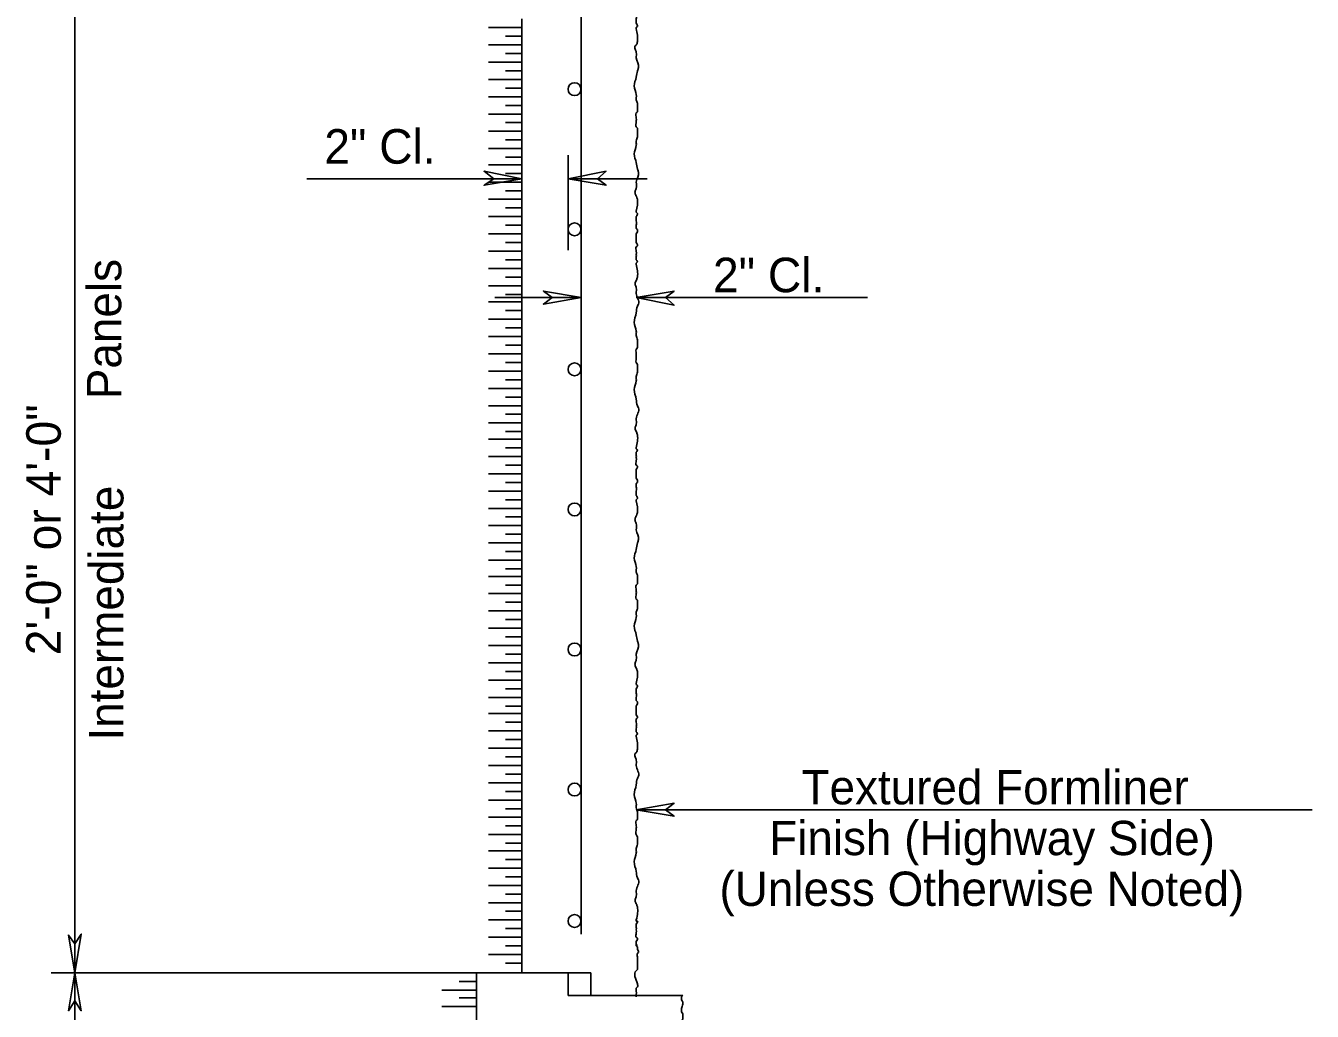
# Model space of a CAD drawing. Extents: x 499999.87 to 500002.82, y 499999.95 to 500001.79.
# Drawn here: x 500001.5605 to 500001.9514, y 500000.5025 to 500000.8017 of the extents above; entities that cross this region are included whole.
import ezdxf

# ---------------------------------------------------------------- set-up
doc = ezdxf.new("R2010")
doc.units = 0
doc.layers.add('1', color=7, linetype='Continuous')
doc.layers.add('2', color=7, linetype='Continuous')

msp = doc.modelspace()

# ---------------------------------------------------------------- linework, layer by layer
at = {"layer": '1'}
for p, q in [((500001.57546, 500000.84744), (500001.57546, 500000.51411)), ((500001.72933, 500000.82874), (500001.72933, 500000.52592)), ((500001.71129, 500000.80381), (500001.71129, 500000.51411)), ((500001.72539, 500000.76247), (500001.72539, 500000.7336)), ((500001.71129, 500000.75525), (500001.646, 500000.75525)), ((500001.74934, 500000.75525), (500001.72539, 500000.75525)), ((500001.72933, 500000.71916), (500001.70308, 500000.71916)), ((500001.81627, 500000.71916), (500001.74606, 500000.71916)), ((500001.95144, 500000.56365), (500001.74606, 500000.56365)), ((500001.69324, 500000.51411), (500001.56824, 500000.51411)), ((500001.57546, 500000.51411), (500001.57546, 500000.18077)), ((500001.69751, 500000.51411), (500001.69751, 500000.18077)), ((500001.72539, 500000.51411), (500001.72539, 500000.50722)), ((500001.73228, 500000.51411), (500001.73228, 500000.50722))]:
    msp.add_line(p, q, dxfattribs=at)
for points in [[(500001.71129, 500000.75525), (500001.6998, 500000.75755), (500001.70276, 500000.75525), (500001.6998, 500000.75328)], [(500001.72539, 500000.75525), (500001.73688, 500000.75328), (500001.73425, 500000.75525), (500001.73688, 500000.75755)], [(500001.72933, 500000.71916), (500001.71785, 500000.72113), (500001.72047, 500000.71916), (500001.71785, 500000.71719)], [(500001.74606, 500000.71916), (500001.75755, 500000.71686), (500001.75492, 500000.71916), (500001.75755, 500000.72113)], [(500001.74606, 500000.56365), (500001.75755, 500000.56168), (500001.75492, 500000.56365), (500001.75755, 500000.56562)], [(500001.57546, 500000.51411), (500001.57743, 500000.52592), (500001.57546, 500000.52297), (500001.57349, 500000.52559)], [(500001.57546, 500000.51411), (500001.57349, 500000.50262), (500001.57546, 500000.50558), (500001.57743, 500000.50262)]]:
    msp.add_lwpolyline(points, close=True, dxfattribs=at)
at = {"layer": '2'}
for p, q in [((500001.70112, 500000.80118), (500001.71129, 500000.80118)), ((500001.70636, 500000.79856), (500001.71129, 500000.79856)), ((500001.70112, 500000.79593), (500001.71129, 500000.79593)), ((500001.70112, 500000.79068), (500001.71129, 500000.79068)), ((500001.70636, 500000.79331), (500001.71129, 500000.79331)), ((500001.70636, 500000.78806), (500001.71129, 500000.78806)), ((500001.70112, 500000.78543), (500001.71129, 500000.78543)), ((500001.70636, 500000.78281), (500001.71129, 500000.78281)), ((500001.70112, 500000.78018), (500001.71129, 500000.78018)), ((500001.70112, 500000.77493), (500001.71129, 500000.77493)), ((500001.70636, 500000.77756), (500001.71129, 500000.77756)), ((500001.70636, 500000.77231), (500001.71129, 500000.77231)), ((500001.70112, 500000.76969), (500001.71129, 500000.76969)), ((500001.70636, 500000.76706), (500001.71129, 500000.76706)), ((500001.70112, 500000.76444), (500001.71129, 500000.76444)), ((500001.70112, 500000.75951), (500001.71129, 500000.75951)), ((500001.70636, 500000.76181), (500001.71129, 500000.76181)), ((500001.70636, 500000.75689), (500001.71129, 500000.75689)), ((500001.70112, 500000.75427), (500001.71129, 500000.75427)), ((500001.70636, 500000.75164), (500001.71129, 500000.75164)), ((500001.70112, 500000.74902), (500001.71129, 500000.74902)), ((500001.70112, 500000.74377), (500001.71129, 500000.74377)), ((500001.70636, 500000.74639), (500001.71129, 500000.74639)), ((500001.70636, 500000.74114), (500001.71129, 500000.74114)), ((500001.70112, 500000.73852), (500001.71129, 500000.73852)), ((500001.70636, 500000.73589), (500001.71129, 500000.73589)), ((500001.70112, 500000.73327), (500001.71129, 500000.73327)), ((500001.70112, 500000.72802), (500001.71129, 500000.72802)), ((500001.70636, 500000.73064), (500001.71129, 500000.73064)), ((500001.70636, 500000.72539), (500001.71129, 500000.72539)), ((500001.70112, 500000.72277), (500001.71129, 500000.72277)), ((500001.70636, 500000.72014), (500001.71129, 500000.72014)), ((500001.70112, 500000.71785), (500001.71129, 500000.71785)), ((500001.70112, 500000.7126), (500001.71129, 500000.7126)), ((500001.70636, 500000.71522), (500001.71129, 500000.71522)), ((500001.70636, 500000.70997), (500001.71129, 500000.70997)), ((500001.70112, 500000.70735), (500001.71129, 500000.70735)), ((500001.70636, 500000.70472), (500001.71129, 500000.70472)), ((500001.70112, 500000.7021), (500001.71129, 500000.7021)), ((500001.70112, 500000.69685), (500001.71129, 500000.69685)), ((500001.70636, 500000.69948), (500001.71129, 500000.69948)), ((500001.70636, 500000.69423), (500001.71129, 500000.69423)), ((500001.70112, 500000.6916), (500001.71129, 500000.6916)), ((500001.70636, 500000.68898), (500001.71129, 500000.68898)), ((500001.70112, 500000.68635), (500001.71129, 500000.68635)), ((500001.70112, 500000.6811), (500001.71129, 500000.6811)), ((500001.70636, 500000.68373), (500001.71129, 500000.68373)), ((500001.70636, 500000.67848), (500001.71129, 500000.67848)), ((500001.70112, 500000.67618), (500001.71129, 500000.67618)), ((500001.70636, 500000.67356), (500001.71129, 500000.67356)), ((500001.70112, 500000.67093), (500001.71129, 500000.67093)), ((500001.70112, 500000.66568), (500001.71129, 500000.66568)), ((500001.70636, 500000.66831), (500001.71129, 500000.66831)), ((500001.70636, 500000.66306), (500001.71129, 500000.66306)), ((500001.70112, 500000.66043), (500001.71129, 500000.66043)), ((500001.70636, 500000.65781), (500001.71129, 500000.65781)), ((500001.70112, 500000.65518), (500001.71129, 500000.65518)), ((500001.70112, 500000.64993), (500001.71129, 500000.64993)), ((500001.70636, 500000.65256), (500001.71129, 500000.65256)), ((500001.70636, 500000.64731), (500001.71129, 500000.64731)), ((500001.70112, 500000.64469), (500001.71129, 500000.64469)), ((500001.70636, 500000.64206), (500001.71129, 500000.64206)), ((500001.70112, 500000.63944), (500001.71129, 500000.63944)), ((500001.70112, 500000.63451), (500001.71129, 500000.63451)), ((500001.70636, 500000.63681), (500001.71129, 500000.63681)), ((500001.70636, 500000.63189), (500001.71129, 500000.63189)), ((500001.70112, 500000.62927), (500001.71129, 500000.62927)), ((500001.70636, 500000.62664), (500001.71129, 500000.62664)), ((500001.70112, 500000.62402), (500001.71129, 500000.62402)), ((500001.70112, 500000.61877), (500001.71129, 500000.61877)), ((500001.70636, 500000.62139), (500001.71129, 500000.62139)), ((500001.70636, 500000.61614), (500001.71129, 500000.61614)), ((500001.70112, 500000.61352), (500001.71129, 500000.61352)), ((500001.70636, 500000.61089), (500001.71129, 500000.61089)), ((500001.70112, 500000.60827), (500001.71129, 500000.60827)), ((500001.70112, 500000.60302), (500001.71129, 500000.60302)), ((500001.70636, 500000.60564), (500001.71129, 500000.60564)), ((500001.70636, 500000.60039), (500001.71129, 500000.60039)), ((500001.70112, 500000.59777), (500001.71129, 500000.59777)), ((500001.70636, 500000.59514), (500001.71129, 500000.59514)), ((500001.70112, 500000.59285), (500001.71129, 500000.59285)), ((500001.70112, 500000.5876), (500001.71129, 500000.5876)), ((500001.70636, 500000.59022), (500001.71129, 500000.59022)), ((500001.70636, 500000.58497), (500001.71129, 500000.58497)), ((500001.70112, 500000.58235), (500001.71129, 500000.58235)), ((500001.70636, 500000.57972), (500001.71129, 500000.57972)), ((500001.70112, 500000.5771), (500001.71129, 500000.5771)), ((500001.70112, 500000.57185), (500001.71129, 500000.57185)), ((500001.70636, 500000.57448), (500001.71129, 500000.57448)), ((500001.70636, 500000.56923), (500001.71129, 500000.56923)), ((500001.70112, 500000.5666), (500001.71129, 500000.5666)), ((500001.70636, 500000.56398), (500001.71129, 500000.56398)), ((500001.70112, 500000.56135), (500001.71129, 500000.56135)), ((500001.70112, 500000.5561), (500001.71129, 500000.5561)), ((500001.70636, 500000.55873), (500001.71129, 500000.55873)), ((500001.70636, 500000.55348), (500001.71129, 500000.55348)), ((500001.70112, 500000.55118), (500001.71129, 500000.55118)), ((500001.70636, 500000.54856), (500001.71129, 500000.54856)), ((500001.70112, 500000.54593), (500001.71129, 500000.54593)), ((500001.70112, 500000.54068), (500001.71129, 500000.54068)), ((500001.70636, 500000.54331), (500001.71129, 500000.54331)), ((500001.70636, 500000.53806), (500001.71129, 500000.53806)), ((500001.70112, 500000.53543), (500001.71129, 500000.53543)), ((500001.70636, 500000.53281), (500001.71129, 500000.53281)), ((500001.70112, 500000.53018), (500001.71129, 500000.53018)), ((500001.70112, 500000.52493), (500001.71129, 500000.52493)), ((500001.70636, 500000.52756), (500001.71129, 500000.52756)), ((500001.70636, 500000.52231), (500001.71129, 500000.52231)), ((500001.70112, 500000.51969), (500001.71129, 500000.51969)), ((500001.70636, 500000.51706), (500001.71129, 500000.51706)), ((500001.68701, 500000.51411), (500001.69751, 500000.51411)), ((500001.69751, 500000.51411), (500001.73228, 500000.51411)), ((500001.68701, 500000.50886), (500001.69751, 500000.50886)), ((500001.69226, 500000.51148), (500001.69751, 500000.51148)), ((500001.69226, 500000.50656), (500001.69751, 500000.50656)), ((500001.72539, 500000.50722), (500001.76017, 500000.50722)), ((500001.68701, 500000.50394), (500001.69751, 500000.50394))]:
    msp.add_line(p, q, dxfattribs=at)
for centre in [(500001.72729, 500000.78246), (500001.72729, 500000.73992), (500001.72729, 500000.69739), (500001.72729, 500000.65485), (500001.72729, 500000.61232), (500001.72729, 500000.56978), (500001.72729, 500000.52985)]:
    msp.add_circle(centre, 0.00195, dxfattribs=at)
for points in [[(500001.74606, 500000.77297), (500001.74606, 500000.77362), (500001.74606, 500000.77526), (500001.74639, 500000.77559), (500001.74639, 500000.77625), (500001.74639, 500000.77657), (500001.74639, 500000.77723), (500001.74639, 500000.77822), (500001.74606, 500000.7792), (500001.74606, 500000.77986), (500001.74606, 500000.78084), (500001.74541, 500000.78346), (500001.74606, 500000.78609), (500001.74639, 500000.78806), (500001.74672, 500000.78904), (500001.74606, 500000.79199), (500001.74606, 500000.79364), (500001.74573, 500000.79462), (500001.74573, 500000.7956), (500001.74606, 500000.79593), (500001.74639, 500000.79692), (500001.74606, 500000.80085), (500001.74606, 500000.80118), (500001.74639, 500000.80151), (500001.74606, 500000.80249), (500001.74606, 500000.80348), (500001.74606, 500000.80381), (500001.74606, 500000.80512), (500001.74606, 500000.8061), (500001.74639, 500000.80643), (500001.74639, 500000.80709), (500001.74606, 500000.80774), (500001.74606, 500000.80807), (500001.74606, 500000.8084), (500001.74606, 500000.80906)], [(500001.74606, 500000.7372), (500001.74606, 500000.73786), (500001.74606, 500000.73819), (500001.74606, 500000.73852), (500001.74639, 500000.73917), (500001.74639, 500000.73983), (500001.74606, 500000.74016), (500001.74606, 500000.74114), (500001.74606, 500000.74245), (500001.74606, 500000.74278), (500001.74606, 500000.74377), (500001.74639, 500000.74475), (500001.74606, 500000.74508), (500001.74606, 500000.74541), (500001.74639, 500000.74902), (500001.74606, 500000.75), (500001.74573, 500000.75066), (500001.74573, 500000.75164), (500001.74606, 500000.7523), (500001.74606, 500000.75427), (500001.74672, 500000.75722), (500001.74639, 500000.7582), (500001.74606, 500000.76017), (500001.74541, 500000.7628), (500001.74606, 500000.76542), (500001.74606, 500000.76608), (500001.74606, 500000.76673), (500001.74639, 500000.76804), (500001.74639, 500000.76903), (500001.74639, 500000.76969), (500001.74639, 500000.77001), (500001.74639, 500000.77067), (500001.74606, 500000.771), (500001.74606, 500000.77264), (500001.74606, 500000.77297)], [(500001.74606, 500000.70144), (500001.74606, 500000.70177), (500001.74606, 500000.70341), (500001.74639, 500000.70407), (500001.74639, 500000.7044), (500001.74639, 500000.70472), (500001.74639, 500000.70538), (500001.74639, 500000.70636), (500001.74606, 500000.70768), (500001.74606, 500000.70833), (500001.74606, 500000.70899), (500001.74541, 500000.71161), (500001.74606, 500000.71457), (500001.74639, 500000.71654), (500001.74672, 500000.71719), (500001.74606, 500000.72047), (500001.74606, 500000.72211), (500001.74573, 500000.7231), (500001.74573, 500000.72375), (500001.74606, 500000.72441), (500001.74639, 500000.72539), (500001.74606, 500000.72933), (500001.74606, 500000.72966), (500001.74639, 500000.72999), (500001.74606, 500000.73064), (500001.74606, 500000.73163), (500001.74606, 500000.73228), (500001.74606, 500000.73327), (500001.74606, 500000.73458), (500001.74639, 500000.73491), (500001.74639, 500000.73524), (500001.74606, 500000.73589), (500001.74606, 500000.73655), (500001.74606, 500000.73688), (500001.74606, 500000.7372)], [(500001.74606, 500000.66568), (500001.74606, 500000.66601), (500001.74606, 500000.66634), (500001.74606, 500000.66699), (500001.74639, 500000.66765), (500001.74639, 500000.66798), (500001.74606, 500000.66831), (500001.74606, 500000.66962), (500001.74606, 500000.6706), (500001.74606, 500000.67126), (500001.74606, 500000.67224), (500001.74639, 500000.6729), (500001.74606, 500000.67323), (500001.74606, 500000.67356), (500001.74639, 500000.67749), (500001.74606, 500000.67848), (500001.74573, 500000.67913), (500001.74573, 500000.67979), (500001.74606, 500000.68077), (500001.74606, 500000.68241), (500001.74672, 500000.6857), (500001.74639, 500000.68635), (500001.74606, 500000.68832), (500001.74541, 500000.69127), (500001.74606, 500000.6939), (500001.74606, 500000.69455), (500001.74606, 500000.69521), (500001.74639, 500000.69652), (500001.74639, 500000.69718), (500001.74639, 500000.69783), (500001.74639, 500000.69849), (500001.74639, 500000.69882), (500001.74606, 500000.69948), (500001.74606, 500000.70112), (500001.74606, 500000.70144)], [(500001.74606, 500000.66568), (500001.74606, 500000.66503), (500001.74606, 500000.6647), (500001.74606, 500000.66437), (500001.74639, 500000.66371), (500001.74639, 500000.66306), (500001.74606, 500000.66273), (500001.74606, 500000.66175), (500001.74606, 500000.66043), (500001.74606, 500000.6601), (500001.74606, 500000.65912), (500001.74639, 500000.65814), (500001.74606, 500000.65781), (500001.74606, 500000.65748), (500001.74639, 500000.65387), (500001.74606, 500000.65289), (500001.74573, 500000.65223), (500001.74573, 500000.65125), (500001.74606, 500000.65059), (500001.74606, 500000.64862), (500001.74672, 500000.64567), (500001.74639, 500000.64469), (500001.74606, 500000.64272), (500001.74541, 500000.64009), (500001.74606, 500000.63747), (500001.74606, 500000.63648), (500001.74606, 500000.63583), (500001.74639, 500000.63484), (500001.74639, 500000.63386), (500001.74639, 500000.6332), (500001.74639, 500000.63287), (500001.74639, 500000.63222), (500001.74606, 500000.63189), (500001.74606, 500000.63025), (500001.74606, 500000.62992)], [(500001.74606, 500000.62992), (500001.74606, 500000.62927), (500001.74606, 500000.62762), (500001.74639, 500000.6273), (500001.74639, 500000.62664), (500001.74639, 500000.62631), (500001.74639, 500000.62566), (500001.74639, 500000.62467), (500001.74606, 500000.62369), (500001.74606, 500000.62303), (500001.74606, 500000.62205), (500001.74541, 500000.61942), (500001.74606, 500000.6168), (500001.74639, 500000.61483), (500001.74672, 500000.61385), (500001.74606, 500000.61089), (500001.74606, 500000.60925), (500001.74573, 500000.60827), (500001.74573, 500000.60728), (500001.74606, 500000.60663), (500001.74639, 500000.60564), (500001.74606, 500000.60203), (500001.74606, 500000.60171), (500001.74639, 500000.60138), (500001.74606, 500000.60039), (500001.74606, 500000.59941), (500001.74606, 500000.59908), (500001.74606, 500000.59777), (500001.74606, 500000.59678), (500001.74639, 500000.59646), (500001.74639, 500000.5958), (500001.74606, 500000.59514), (500001.74606, 500000.59482), (500001.74606, 500000.59449), (500001.74606, 500000.59383)], [(500001.74606, 500000.59383), (500001.74606, 500000.5935), (500001.74606, 500000.59318), (500001.74606, 500000.59252), (500001.74639, 500000.59186), (500001.74639, 500000.59154), (500001.74606, 500000.59121), (500001.74606, 500000.59022), (500001.74606, 500000.58891), (500001.74606, 500000.58825), (500001.74606, 500000.58727), (500001.74639, 500000.58661), (500001.74606, 500000.58629), (500001.74606, 500000.58596), (500001.74639, 500000.58202), (500001.74606, 500000.58104), (500001.74573, 500000.58071), (500001.74573, 500000.57972), (500001.74606, 500000.57874), (500001.74606, 500000.5771), (500001.74672, 500000.57382), (500001.74639, 500000.57316), (500001.74606, 500000.57119), (500001.74541, 500000.56824), (500001.74606, 500000.56562), (500001.74606, 500000.56496), (500001.74606, 500000.5643), (500001.74639, 500000.56299), (500001.74639, 500000.56234), (500001.74639, 500000.56168), (500001.74639, 500000.56102), (500001.74639, 500000.5607), (500001.74606, 500000.56037), (500001.74606, 500000.55873), (500001.74606, 500000.55807)], [(500001.74606, 500000.55807), (500001.74606, 500000.55774), (500001.74606, 500000.5561), (500001.74639, 500000.55545), (500001.74639, 500000.55512), (500001.74639, 500000.55479), (500001.74639, 500000.55413), (500001.74639, 500000.55315), (500001.74606, 500000.55184), (500001.74606, 500000.55118), (500001.74606, 500000.55052), (500001.74541, 500000.5479), (500001.74606, 500000.54495), (500001.74639, 500000.54298), (500001.74672, 500000.54232), (500001.74606, 500000.53904), (500001.74606, 500000.5374), (500001.74573, 500000.53642), (500001.74573, 500000.53576), (500001.74606, 500000.5351), (500001.74639, 500000.53412), (500001.74606, 500000.53018), (500001.74606, 500000.52986), (500001.74639, 500000.52986), (500001.74606, 500000.52887), (500001.74606, 500000.52789), (500001.74606, 500000.52723), (500001.74606, 500000.52625), (500001.74606, 500000.52493), (500001.74639, 500000.52461), (500001.74639, 500000.52428), (500001.74606, 500000.52362), (500001.74606, 500000.52297), (500001.74606, 500000.52264), (500001.74606, 500000.52231)], [(500001.74639, 500000.52264), (500001.74606, 500000.52231), (500001.74639, 500000.52198), (500001.74639, 500000.52133), (500001.74672, 500000.52067), (500001.74672, 500000.52034), (500001.74639, 500000.52001), (500001.74639, 500000.51903), (500001.74639, 500000.51772), (500001.74639, 500000.51706), (500001.74639, 500000.51608), (500001.74639, 500000.51542), (500001.74639, 500000.51509), (500001.74606, 500000.51476), (500001.74639, 500000.51083), (500001.74639, 500000.50984), (500001.74606, 500000.50951), (500001.74606, 500000.50853), (500001.74606, 500000.50755), (500001.74606, 500000.50689)], [(500001.76017, 500000.50722), (500001.75984, 500000.50689), (500001.75984, 500000.50656), (500001.75984, 500000.50591), (500001.76017, 500000.50525), (500001.76017, 500000.50492), (500001.76017, 500000.50459), (500001.75984, 500000.50328), (500001.75984, 500000.5023), (500001.76017, 500000.50164), (500001.76017, 500000.50066), (500001.76017, 500000.5), (500001.75984, 500000.49967), (500001.75984, 500000.49934), (500001.76017, 500000.49541), (500001.75984, 500000.49442), (500001.75951, 500000.49377), (500001.75951, 500000.49311), (500001.75984, 500000.49213), (500001.75984, 500000.49049), (500001.7605, 500000.4872), (500001.7605, 500000.48655), (500001.76017, 500000.48458), (500001.75919, 500000.48163), (500001.75984, 500000.479), (500001.75984, 500000.47835), (500001.76017, 500000.47769), (500001.76017, 500000.47638), (500001.7605, 500000.47539), (500001.7605, 500000.47474), (500001.7605, 500000.47441), (500001.76017, 500000.47408), (500001.75984, 500000.47343), (500001.75984, 500000.47178), (500001.75984, 500000.47146)]]:
    msp.add_spline(points, degree=3, dxfattribs=at)

# ---------------------------------------------------------------- texts
for s, height, p in [('2" Cl.', 0.010498, (500001.65125, 500000.75984)), ('2" Cl.', 0.010498, (500001.76936, 500000.7208)), ('Textured Formliner', 0.0104154, (500001.79626, 500000.56529)), ('Finish (Highway Side)', 0.0104154, (500001.78642, 500000.54987)), ('(Unless Otherwise Noted)', 0.0104154, (500001.77133, 500000.53445))]:
    msp.add_text(s, height=height, dxfattribs=at).set_placement(p)
for s, height, p in [('Panels', 0.010415, (500001.58957, 500000.68832)), ('2\'-0" or 4\'-0"', 0.010498, (500001.57119, 500000.61056)), ('Intermediate', 0.0104154, (500001.59022, 500000.58465))]:
    msp.add_text(s, height=height, rotation=90, dxfattribs=at).set_placement(p)

doc.saveas('drawing.dxf')
